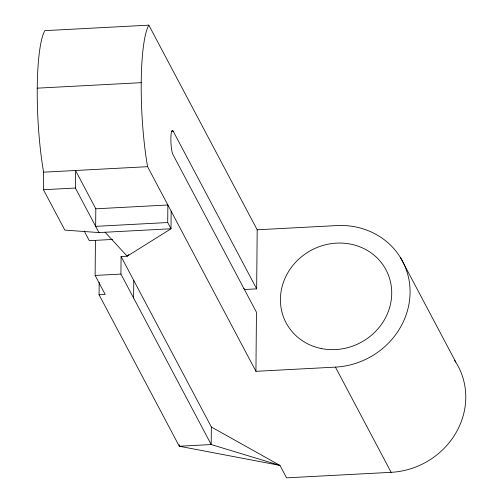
<?xml version="1.0" encoding="UTF-8"?>
<svg xmlns="http://www.w3.org/2000/svg" width="503" height="503" viewBox="0 0 503 503"><rect width="100%" height="100%" fill="white"/><g stroke="black" fill="none" stroke-linecap="round" stroke-linejoin="round"><path stroke-width="0.75" d="M171.165 211.222L171.007 228.764L98.959 232.575L64.837 230.11L43.453 189.725L43.61 172.177A91.118 15.417 87 0 1 44.861 30.645L148.838 25.15L257.184 229.789L256.662 288.86L244.433 289.502L243.88 288.464M98.959 232.575L75.375 188.034L75.532 170.492L95.815 208.802L95.664 226.35L167.713 222.54L171.007 228.764L127.202 256.203L121.085 256.53L120.927 274.072L211.191 444.551L279.97 465.407L286.559 477.85L391.145 472.323A75.192 69.615 -27.9 0 0 456.171 362.782L400.47 257.58M99.179 282.328L99.072 294.758L105.184 294.437L95.124 275.437L95.438 240.346M133.622 298.04L133.773 280.498M167.713 222.54L167.87 204.991L95.815 208.802M179.288 444.671L179.275 446.236L279.97 465.407L211.348 427.003L121.085 256.53M211.348 427.003L211.191 444.551L179.275 446.236L99.072 294.758M257.184 229.789L336.696 225.583A75.192 69.615 -27.9 0 1 410.071 292.438A75.192 69.615 -27.9 0 1 335.438 367.121L255.933 371.321L256.455 312.25L172.957 154.547A12.43 2.1 87 0 1 170.863 138.702A12.43 2.1 87 0 1 173.164 131.157L171.611 131.239M128.831 254.537L127.202 256.203L105.07 232.248M37.228 88.17L141.198 82.674M43.61 172.177L147.58 166.682L255.933 371.321M43.453 189.725L75.375 188.034M112.565 239.441L89.32 240.673L84.196 230.984M95.124 275.437L120.927 274.072M335.438 367.121L391.145 472.323M173.164 131.157L256.662 288.86M454.53 360.249A75.192 69.615 -27.9 0 1 455.775 362.147M147.58 166.682A91.118 15.417 87 0 1 148.838 25.15M321.21 348.522A56.55 52.356 -27.9 0 0 389.951 279.737A56.55 52.356 -27.9 0 0 297.047 260.799A56.55 52.356 -27.9 0 0 321.21 348.522"/></g></svg>
